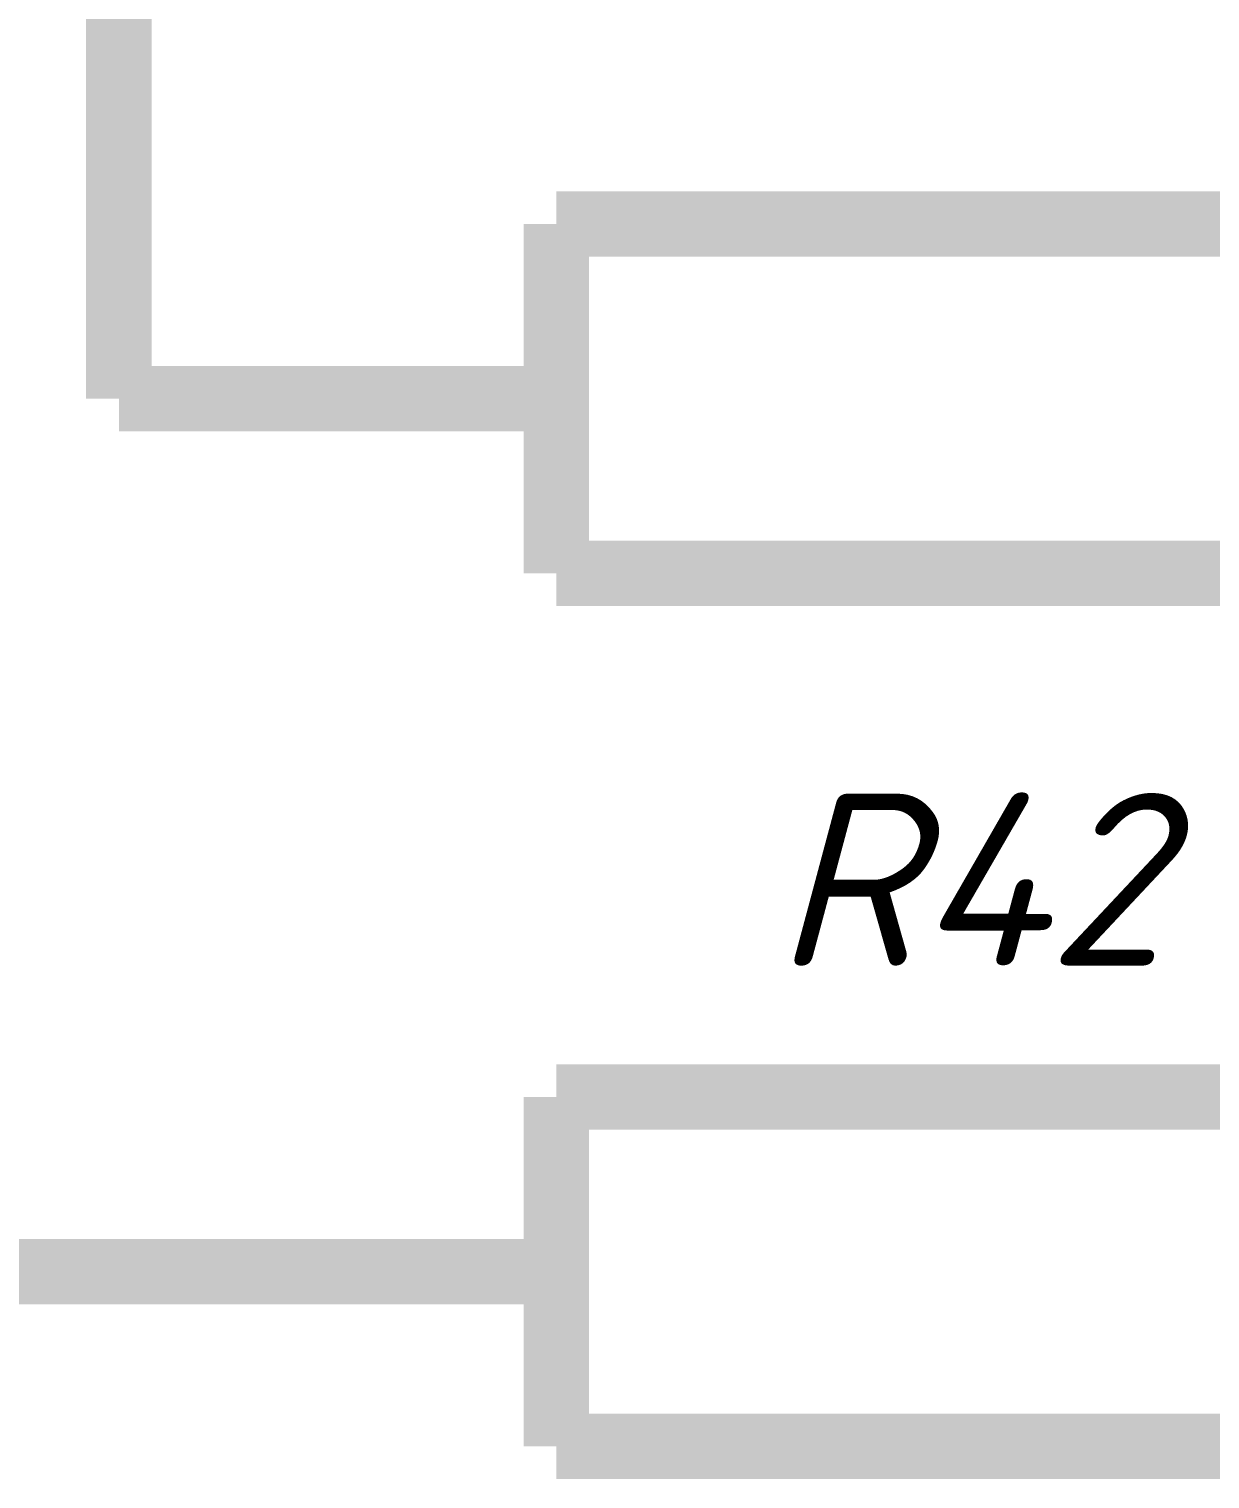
# Model space of a CAD drawing. Header units: inches. Extents: x 0 to 841, y 0 to 594.
# Drawn here: x 403.98 to 417.5, y 215.12 to 231.72 of the extents above; entities that cross this region are included whole.
import ezdxf

# ---------------------------------------------------------------- set-up
doc = ezdxf.new("R2010")
doc.units = ezdxf.units.IN
doc.layers.add('Sheet', color=255, linetype='Continuous')
doc.styles.get("Standard").update_dxf_attribs({"font": 'isocpeui.ttf'})

msp = doc.modelspace()

# ---------------------------------------------------------------- linework, layer by layer
at = {"layer": 'Sheet'}
for points in [[(405.004, 227.489, 0.749, 0.749, 0), (405.004, 254.979, 0.749, 0.749, 0), (395.01, 254.979, 0.749, 0.749, 0)], [(395.01, 249.993, 0.749, 0.749, 0), (400.018, 249.993, 0.749, 0.749, 0), (400.018, 217.495, 0.749, 0.749, 0), (405.004, 217.495, 0.749, 0.749, 0)], [(420.006, 229.488, 0.749, 0.749, 0), (410.012, 229.488, 0.749, 0.749, 0)], [(410.012, 229.488, 0.749, 0.749, 0), (410.012, 225.49, 0.749, 0.749, 0)], [(410.012, 227.489, 0.749, 0.749, 0), (405.004, 227.489, 0.749, 0.749, 0)], [(410.012, 227.489, 0.3, 0.3, 0), (405.004, 227.489, 0.3, 0.3, 0)], [(410.012, 225.49, 0.749, 0.749, 0), (420.006, 225.49, 0.749, 0.749, 0)], [(420.006, 219.493, 0.749, 0.749, 0), (410.012, 219.493, 0.749, 0.749, 0)], [(410.012, 219.493, 0.749, 0.749, 0), (410.012, 215.496, 0.749, 0.749, 0)], [(410.012, 217.495, 0.749, 0.749, 0), (405.004, 217.495, 0.749, 0.749, 0)], [(410.012, 217.495, 0.3, 0.3, 0), (405.004, 217.495, 0.3, 0.3, 0)], [(410.012, 215.496, 0.749, 0.749, 0), (420.006, 215.496, 0.749, 0.749, 0)]]:
    msp.add_lwpolyline(points, format="xyseb", dxfattribs=at)

# ---------------------------------------------------------------- texts
msp.add_text('R42', height=1.9764, dxfattribs=at).set_placement((412.505, 220.998))

doc.saveas('drawing.dxf')
